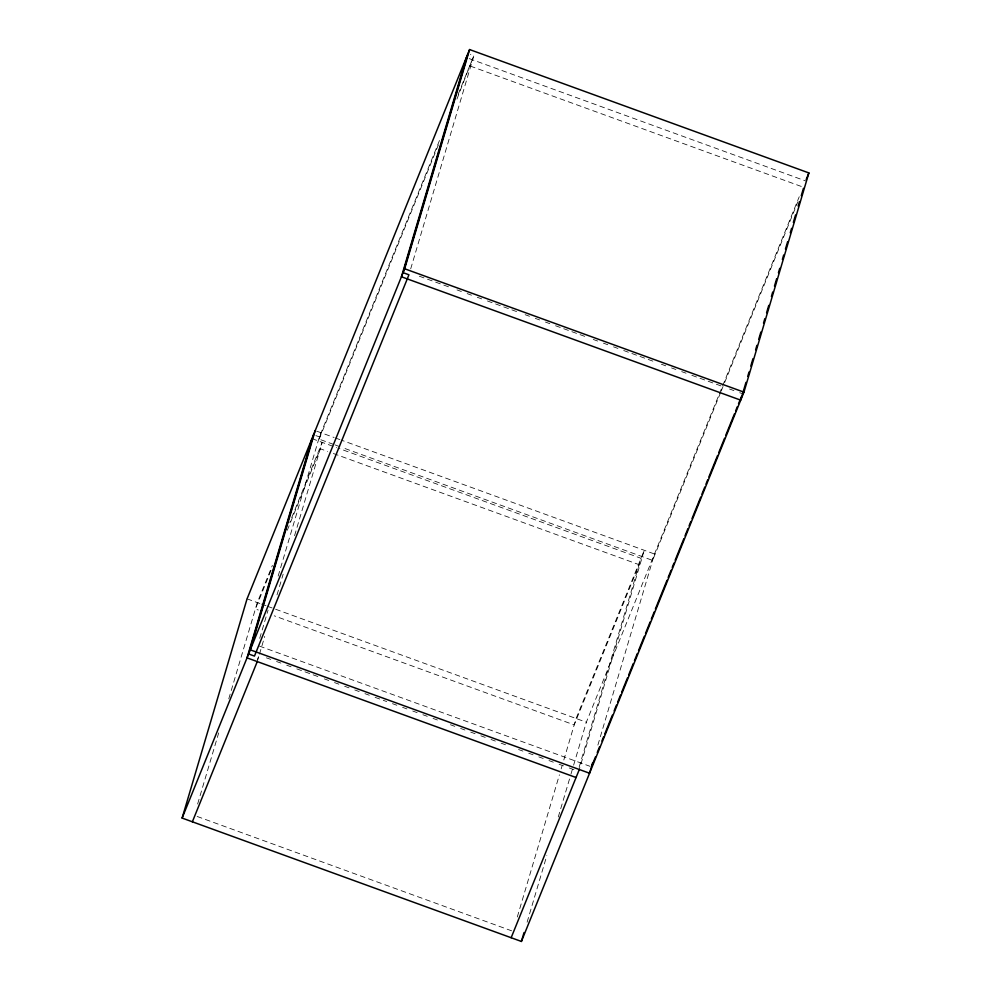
<?xml version="1.0" encoding="UTF-8"?>
<svg xmlns="http://www.w3.org/2000/svg" width="991" height="991" viewBox="0 0 991 991"><rect width="100%" height="100%" fill="white"/><g stroke="black" fill="none" stroke-linecap="round" stroke-linejoin="round"><path stroke-width="0.74" stroke-dasharray="4.96 3.72" d="M197.63 804.023L218.689 732.919M228.772 698.853L257.301 602.578L272.364 565.39M259.729 638.315L268.065 610.171M278.149 576.105L319.399 436.882L439.657 140.041M333.67 444.426L319.164 439.149L321.059 432.757M257.264 661.579L259.159 655.187L257.425 659.473M259.469 654.171L264.733 636.395M277.009 594.922L283.153 574.185M294.562 535.673L322.199 442.358L289.756 522.468M456.938 99.088L472.199 59.683M410.695 268.858L473.871 55.57L470.366 54.294M517.302 916.985L559.42 774.801M561.179 768.867L562.058 765.907M563.817 759.986L576.093 718.512L644.249 550.29L579.314 769.499M527.101 922.2L546.846 855.543M558.255 817.03L570.543 775.557M570.977 774.07L573.17 766.662M573.616 765.188L586.338 722.228L799.242 196.726M579.14 767.145L641.004 558.292L338.055 448.13M597.883 745.083L654.494 554.006L341.3 440.115M458.189 94.269L473.871 55.57M319.164 439.149L438.344 144.996M271.051 570.345L255.405 608.97L258.304 610.022M287.279 530.296L320.316 448.762L327.55 451.388M720.606 392.523L652.598 560.398L342.366 447.585M721.188 391.086L724.099 383.913M724.681 382.476L797.928 201.681M469.251 58.618L805.633 180.944M470.316 66.087L803.738 187.336M419.317 276.204L451.202 287.799M457 289.905L461.348 291.49M467.145 293.596L471.505 295.182M477.303 297.288L481.651 298.873M487.448 300.979L519.334 312.574M525.143 314.692L529.491 316.265M535.289 318.371L539.637 319.957M545.434 322.063L549.782 323.648M555.579 325.754L587.477 337.349M593.275 339.467L597.623 341.04M603.42 343.159L607.768 344.732M613.565 346.838L617.913 348.423M623.711 350.529L655.608 362.136M661.406 364.242L665.754 365.828M671.551 367.934L675.899 369.507M681.697 371.625L686.057 373.198M691.854 375.316L723.74 386.911M729.537 389.017L733.885 390.603M739.695 392.709L742.593 393.761M316.662 431.159L334.116 437.502M335.503 438.01L339.913 439.608M315.881 435.606L319.399 436.882M335.119 444.947L340.916 447.052M311.967 438.641L336.692 447.635M333.348 453.494L639.108 564.684L574.198 724.904L274.247 615.82M247.056 598.849L260.199 603.63M261.649 604.163L265.997 605.736M267.446 606.269L586.338 722.228M259.469 646.107L589.992 766.303M266.406 657.826L270.754 659.399M276.551 661.505L280.899 663.09M286.696 665.196L291.044 666.782M296.842 668.888L318.582 676.791M324.367 678.897L328.715 680.483M334.512 682.588L338.86 684.174M344.657 686.28L349.005 687.853M354.803 689.971L359.151 691.545M364.948 693.65L369.296 695.236M375.094 697.342L386.688 701.566M392.486 703.672L396.821 705.245M402.619 707.351L406.967 708.937M412.764 711.043L417.112 712.628M422.909 714.734L427.257 716.32M433.055 718.425L437.403 719.999M450.447 724.743L454.795 726.329M460.592 728.435L464.94 730.02M470.725 732.126L475.073 733.699M480.87 735.817L485.218 737.391M491.016 739.497L495.364 741.082M501.161 743.188L505.509 744.774M518.553 749.518L522.901 751.091M528.698 753.197L533.047 754.783M538.844 756.889L543.192 758.474M548.977 760.58L553.325 762.166M559.122 764.272L563.47 765.845M569.268 767.963L576.514 770.589M197.159 816.46L511.604 930.809"/><path stroke-width="1.49" d="M182.121 818.071L247.056 598.849L469.598 49.55L808.879 172.929L743.944 392.151L521.402 941.45L182.121 818.071L404.662 268.772L469.598 49.55M311.967 438.641L247.032 657.863L576.068 777.514M313.54 434.752L248.605 653.973L254.464 656.092L408.936 274.792L403.089 272.661L468.025 53.44M315.212 430.627L250.277 649.848L589.558 773.228L592.618 762.859M466.352 57.565L401.417 276.774L740.698 400.153L745.963 382.377M521.402 941.45L524.028 932.568M747.71 376.456L749.035 372.009M750.782 366.088L752.974 358.68M755.613 349.798L756.926 345.351M758.685 339.43L760.877 332.022M763.516 323.128L764.829 318.693M766.576 312.76L768.781 305.364M771.407 296.47L772.72 292.023M774.479 286.102L776.671 278.694M778.43 272.773L779.744 268.326M782.382 259.444L783.695 254.997M785.442 249.075L787.647 241.668M790.273 232.786L791.586 228.339M793.345 222.418L795.538 215.01M798.176 206.116L799.489 201.681M801.248 195.747L803.441 188.34M192.365 821.799L257.264 661.579M806.166 179.606L808.879 172.929M511.158 937.721L579.314 769.499M592.023 765.399L595.517 756.79M597.263 752.479L599.58 746.743M601.909 741.008L603.655 736.697M604.82 733.836L612.376 715.18M614.123 710.869L616.439 705.134M617.604 702.26L620.515 695.087M621.679 692.213L627.489 677.869M628.653 674.995L633.299 663.524M634.463 660.65L637.374 653.478M638.538 650.604L644.348 636.259M645.513 633.385L650.158 621.914M651.322 619.041L654.233 611.868M655.385 608.994L667.017 580.292M668.182 577.431L671.093 570.259M672.245 567.385L673.991 563.074M675.156 560.212L683.877 538.683M685.041 535.821L687.94 528.637M689.104 525.775L690.851 521.464M692.015 518.603L700.736 497.073M701.901 494.199L704.799 487.027M705.964 484.165L707.71 479.855M708.875 476.981L717.595 455.464M718.76 452.59L724.57 438.245M725.734 435.371L734.455 413.854M735.607 410.98L737.354 406.682M738.518 403.808L741.429 396.635M404.662 268.772L743.944 392.151"/></g></svg>
